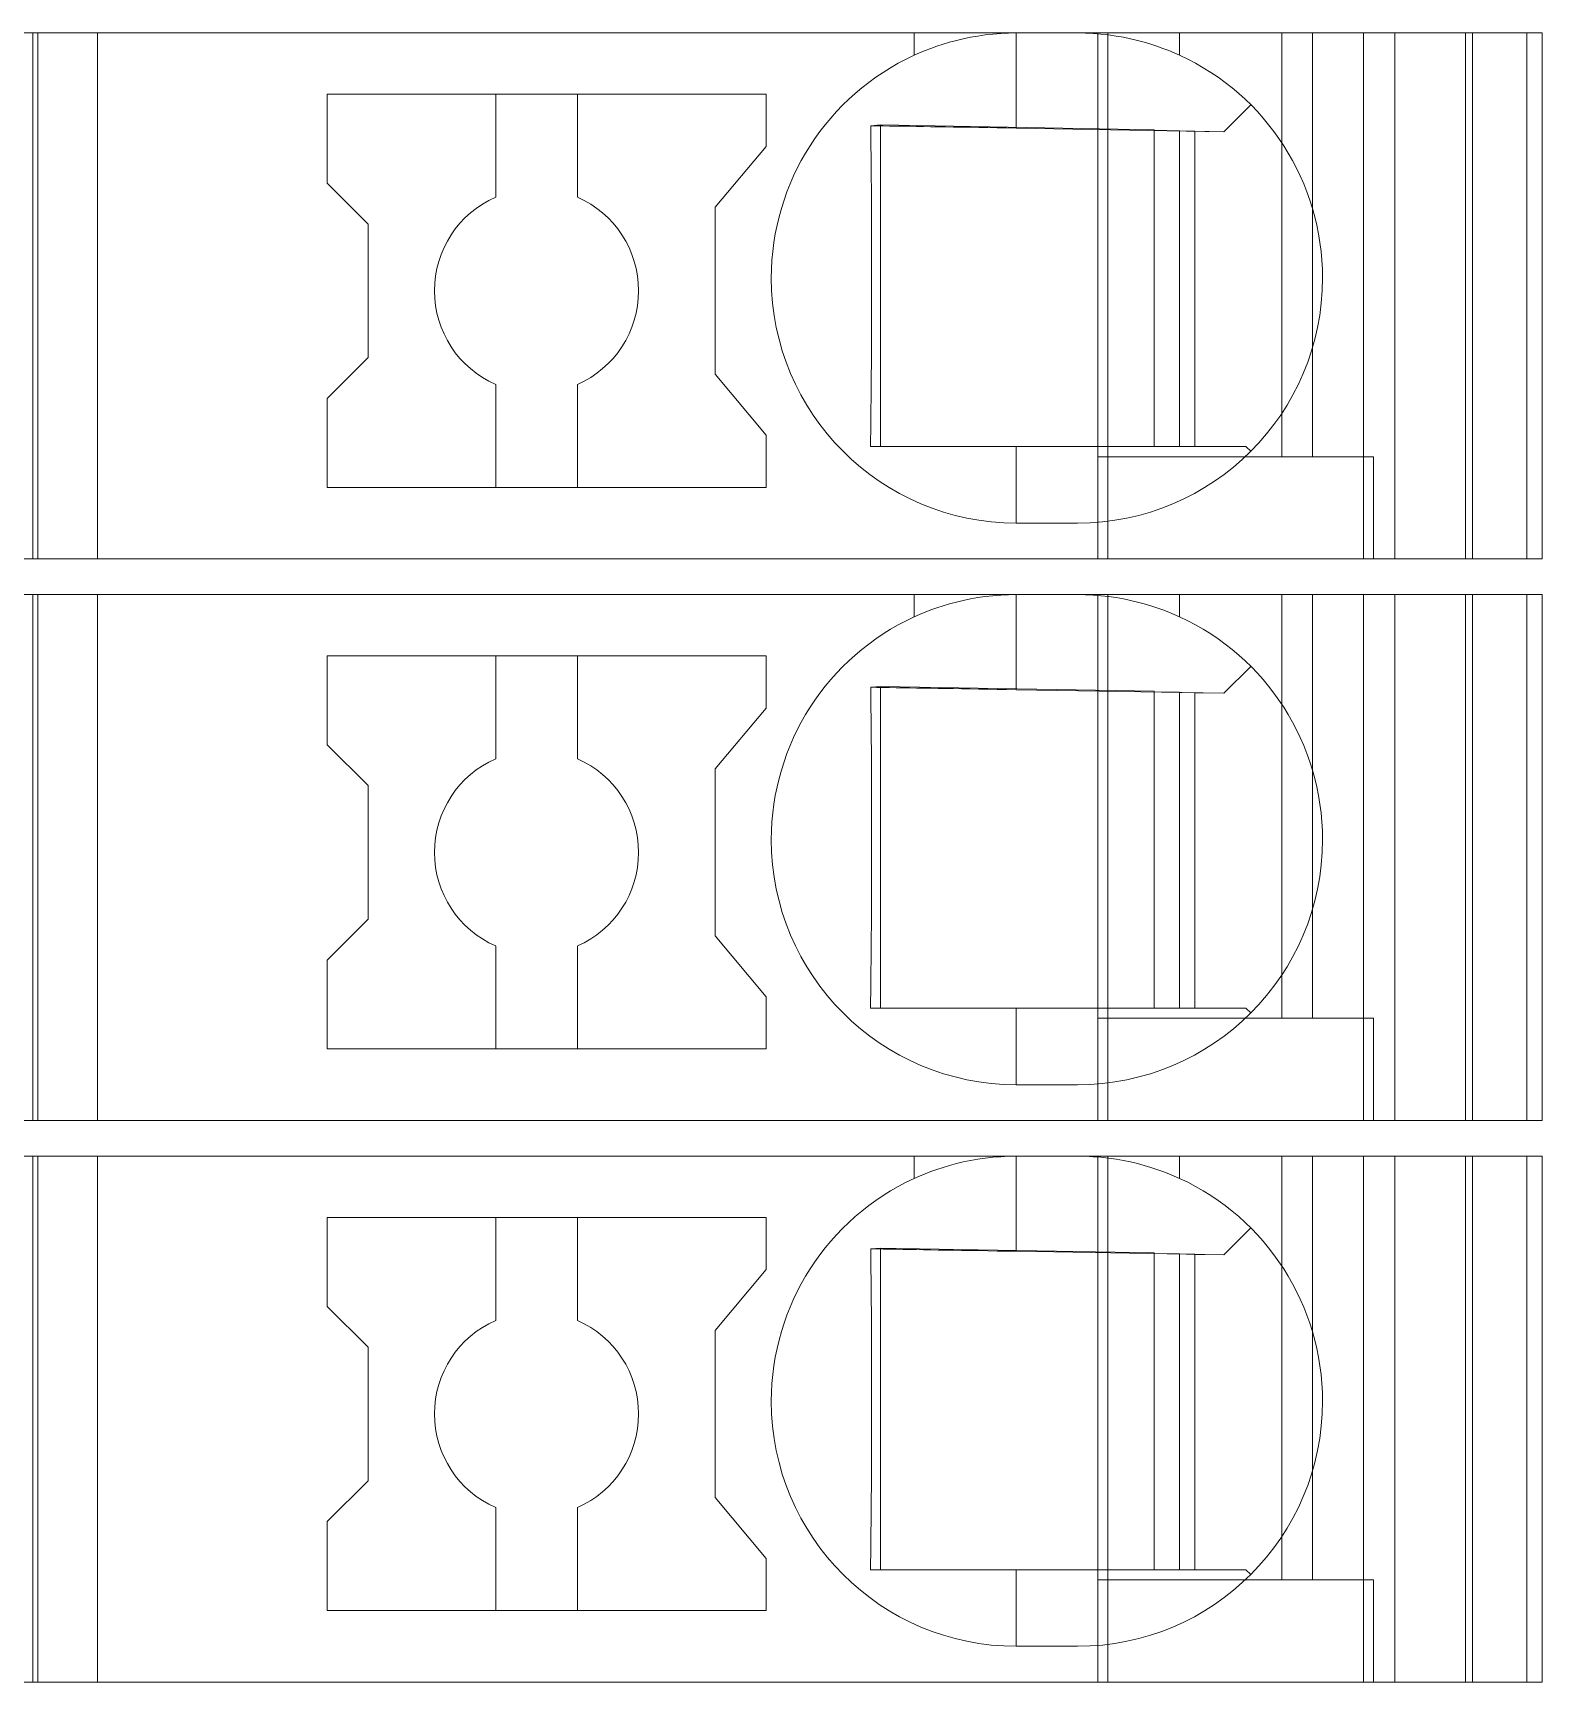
# Model space of a CAD drawing. Header units: millimetres. Extents: x 0 to 2100, y 0 to 1485.
# Drawn here: x 1260.37 to 1275.15, y 293.85 to 310 of the extents above; entities that cross this region are included whole.
import ezdxf
from ezdxf.enums import TextEntityAlignment as Align

# ---------------------------------------------------------------- set-up
doc = ezdxf.new("R2010")
doc.units = ezdxf.units.MM
for name, color, linetype, lineweight in [('EPLAN309', 5, 'Continuous', 5), ('EPLAN493', 5, 'Continuous', 5), ('MAIN-1', 7, 'Continuous', 5), ('MAIN-2', 7, 'Continuous', 5)]:
    doc.layers.add(name, color=color, linetype=linetype, lineweight=lineweight)
doc.styles.add('Tahoma', font='')
doc.styles.get('Tahoma').set_extended_font_data('Tahoma')

# ---------------------------------------------------------------- blocks, each defined once
blk = doc.blocks.new('EPLSYM_LibrarySPECIAL_Symbol12_Variant0_Placement8_79')
at = {"layer": 'EPLAN309', "lineweight": 13, "ltscale": 20}
blk.add_lwpolyline([(0, -5.15), (68.15, -5.15), (68.15, 0), (0, 0)], close=True, dxfattribs=at)
at = {"layer": 'EPLAN493', "color": 5, "style": 'Tahoma'}
blk.add_attdef('17_20450', text='', height=2.93475, dxfattribs=at).set_placement((0, -27.293475), align=Align.MIDDLE_RIGHT)
blk = doc.blocks.new('EPLSYM_LibrarySPECIAL_Symbol12_Variant0_Placement8_80')
at = {"layer": 'EPLAN309', "lineweight": 13, "ltscale": 20}
blk.add_lwpolyline([(0, -5.15), (68.15, -5.15), (68.15, 0), (0, 0)], close=True, dxfattribs=at)
at = {"layer": 'EPLAN493', "color": 5, "style": 'Tahoma'}
blk.add_attdef('17_20450', text='', height=2.93475, dxfattribs=at).set_placement((0, -27.293475), align=Align.MIDDLE_RIGHT)
blk = doc.blocks.new('EPLSYM_LibrarySPECIAL_Symbol12_Variant0_Placement8_81')
at = {"layer": 'EPLAN309', "lineweight": 13, "ltscale": 20}
blk.add_lwpolyline([(0, -5.15), (68.15, -5.15), (68.15, 0), (0, 0)], close=True, dxfattribs=at)
at = {"layer": 'EPLAN493', "color": 5, "style": 'Tahoma'}
blk.add_attdef('17_20450', text='', height=2.93475, dxfattribs=at).set_placement((0, -27.293475), align=Align.MIDDLE_RIGHT)

msp = doc.modelspace()

# ---------------------------------------------------------------- linework, layer by layer
at = {"layer": 'MAIN-1'}
for p, q in [((1261, 310), (1260.367, 310)), ((1260.367, 304.85), (1260.367, 310)), ((1261, 310), (1269, 310)), ((1261, 304.85), (1261, 310)), ((1269, 310), (1270, 310)), ((1269, 309.782), (1269, 310)), ((1269.413, 309.927), (1269.347, 309.909)), ((1269.481, 309.943), (1269.413, 309.927)), ((1269.551, 309.958), (1269.481, 309.943)), ((1269.622, 309.97), (1269.551, 309.958)), ((1269.696, 309.981), (1269.622, 309.97)), ((1269.771, 309.989), (1269.696, 309.981)), ((1269.847, 309.995), (1269.771, 309.989)), ((1269.923, 309.999), (1269.847, 309.995)), ((1270, 310), (1269.923, 309.999)), ((1270, 309.068), (1270, 310)), ((1270, 310), (1270.6, 310)), ((1270.6, 310), (1270.677, 309.999)), ((1271.6, 310), (1270.6, 310)), ((1270.677, 309.999), (1270.753, 309.995)), ((1270.753, 309.995), (1270.829, 309.989)), ((1270.829, 309.989), (1270.904, 309.981)), ((1270.904, 309.981), (1270.978, 309.97)), ((1270.978, 309.97), (1271.049, 309.958)), ((1271.049, 309.958), (1271.119, 309.943)), ((1271.119, 309.943), (1271.187, 309.927)), ((1271.187, 309.927), (1271.253, 309.909)), ((1271.6, 310), (1275, 310)), ((1271.6, 309.782), (1271.6, 310)), ((1275, 304.85), (1275, 310)), ((1269.052, 309.805), (1269, 309.782)), ((1269.106, 309.827), (1269.052, 309.805)), ((1269.163, 309.849), (1269.106, 309.827)), ((1269.222, 309.87), (1269.163, 309.849)), ((1269.283, 309.89), (1269.222, 309.87)), ((1269.347, 309.909), (1269.283, 309.89)), ((1271.253, 309.909), (1271.317, 309.89)), ((1271.317, 309.89), (1271.378, 309.87)), ((1271.378, 309.87), (1271.437, 309.849)), ((1271.437, 309.849), (1271.494, 309.827)), ((1271.494, 309.827), (1271.548, 309.805)), ((1271.548, 309.805), (1271.6, 309.782)), ((1263.25, 309.4), (1263.25, 308.529)), ((1263.25, 309.4), (1267.55, 309.4)), ((1264.9, 309.4), (1264.9, 308.392)), ((1265.7, 308.392), (1265.7, 309.4)), ((1267.55, 308.889), (1267.55, 309.4)), ((1272.033, 309.033), (1272.297, 309.297)), ((1268.574, 309.092), (1268.574, 309.022)), ((1268.635, 309.091), (1268.574, 309.092)), ((1268.574, 309.022), (1268.575, 308.95)), ((1268.575, 308.95), (1268.576, 308.877)), ((1268.696, 309.09), (1268.635, 309.091)), ((1268.671, 309.091), (1268.671, 305.95)), ((1268.759, 309.089), (1268.696, 309.09)), ((1268.822, 309.088), (1268.759, 309.089)), ((1268.887, 309.087), (1268.822, 309.088)), ((1268.953, 309.086), (1268.887, 309.087)), ((1269.021, 309.085), (1268.953, 309.086)), ((1269.09, 309.084), (1269.021, 309.085)), ((1269.16, 309.082), (1269.09, 309.084)), ((1269.233, 309.081), (1269.16, 309.082)), ((1269.307, 309.08), (1269.233, 309.081)), ((1269.385, 309.079), (1269.307, 309.08)), ((1269.464, 309.077), (1269.385, 309.079)), ((1269.547, 309.076), (1269.464, 309.077)), ((1269.632, 309.075), (1269.547, 309.076)), ((1269.72, 309.073), (1269.632, 309.075)), ((1269.812, 309.071), (1269.72, 309.073)), ((1269.905, 309.07), (1269.812, 309.071)), ((1270, 309.068), (1269.905, 309.07)), ((1270, 309.068), (1272.033, 309.033)), ((1271.35, 309.045), (1271.35, 305.95)), ((1271.6, 305.95), (1271.6, 309.04)), ((1271.75, 309.038), (1271.75, 305.95)), ((1267.05, 308.293), (1267.55, 308.889)), ((1268.576, 308.877), (1268.577, 308.803)), ((1268.577, 308.803), (1268.577, 308.727)), ((1268.577, 308.727), (1268.578, 308.649)), ((1268.578, 308.649), (1268.579, 308.57)), ((1263.65, 308.129), (1263.25, 308.529)), ((1268.579, 308.57), (1268.58, 308.488)), ((1268.58, 308.488), (1268.58, 308.404)), ((1268.58, 308.404), (1268.581, 308.317)), ((1268.581, 308.317), (1268.581, 308.226)), ((1267.05, 308.293), (1267.05, 306.657)), ((1268.581, 308.226), (1268.582, 308.132)), ((1263.65, 308.129), (1263.65, 306.821)), ((1268.582, 308.132), (1268.582, 308.034)), ((1268.582, 308.034), (1268.583, 307.931)), ((1268.583, 307.931), (1268.583, 307.824)), ((1268.583, 307.824), (1268.583, 307.713)), ((1268.583, 307.713), (1268.583, 307.6)), ((1268.583, 307.6), (1268.583, 307.479)), ((1268.583, 307.479), (1268.583, 307.361)), ((1268.583, 307.361), (1268.583, 307.247)), ((1268.583, 307.247), (1268.582, 307.138)), ((1268.582, 307.034), (1268.581, 306.934)), ((1268.582, 307.138), (1268.582, 307.034)), ((1268.581, 306.934), (1268.581, 306.839)), ((1263.65, 306.821), (1263.25, 306.421)), ((1268.58, 306.748), (1268.579, 306.659)), ((1268.581, 306.839), (1268.58, 306.748)), ((1264.9, 306.558), (1264.9, 305.55)), ((1265.7, 306.558), (1265.7, 305.55)), ((1267.05, 306.657), (1267.55, 306.061)), ((1268.579, 306.659), (1268.578, 306.573)), ((1268.578, 306.573), (1268.578, 306.49)), ((1263.25, 306.421), (1263.25, 305.55)), ((1268.577, 306.408), (1268.576, 306.329)), ((1268.578, 306.49), (1268.577, 306.408)), ((1268.575, 306.25), (1268.574, 306.174)), ((1268.576, 306.329), (1268.575, 306.25)), ((1267.55, 305.55), (1267.55, 306.061)), ((1268.574, 306.098), (1268.573, 306.024)), ((1268.574, 306.174), (1268.574, 306.098)), ((1268.573, 306.024), (1268.572, 305.95)), ((1268.572, 305.95), (1268.633, 305.95)), ((1268.633, 305.95), (1268.695, 305.95)), ((1268.695, 305.95), (1268.759, 305.95)), ((1268.759, 305.95), (1268.823, 305.95)), ((1268.823, 305.95), (1268.889, 305.95)), ((1268.889, 305.95), (1268.955, 305.95)), ((1268.955, 305.95), (1269.024, 305.95)), ((1269.024, 305.95), (1269.093, 305.95)), ((1269.093, 305.95), (1269.165, 305.95)), ((1269.165, 305.95), (1269.239, 305.95)), ((1269.239, 305.95), (1269.314, 305.95)), ((1269.314, 305.95), (1269.392, 305.95)), ((1269.392, 305.95), (1269.472, 305.95)), ((1269.472, 305.95), (1269.555, 305.95)), ((1269.555, 305.95), (1269.64, 305.95)), ((1269.64, 305.95), (1269.727, 305.95)), ((1269.727, 305.95), (1269.817, 305.95)), ((1269.817, 305.95), (1269.908, 305.95)), ((1269.908, 305.95), (1270, 305.95)), ((1270, 305.95), (1270, 305.2)), ((1270, 305.95), (1272.25, 305.95)), ((1272.297, 305.903), (1272.25, 305.95)), ((1267.55, 305.55), (1263.25, 305.55)), ((1270.6, 305.2), (1270, 305.2)), ((1261, 304.85), (1260.367, 304.85)), ((1261, 304.85), (1275, 304.85)), ((1273.5, 304.85), (1273.5, 304.85)), ((1261, 304.5), (1260.367, 304.5)), ((1260.367, 299.35), (1260.367, 304.5)), ((1261, 304.5), (1269, 304.5)), ((1261, 299.35), (1261, 304.5)), ((1269, 304.5), (1270, 304.5)), ((1269, 304.282), (1269, 304.5)), ((1269.481, 304.443), (1269.413, 304.427)), ((1269.551, 304.458), (1269.481, 304.443)), ((1269.622, 304.47), (1269.551, 304.458)), ((1269.696, 304.481), (1269.622, 304.47)), ((1269.771, 304.489), (1269.696, 304.481)), ((1269.847, 304.495), (1269.771, 304.489)), ((1269.923, 304.499), (1269.847, 304.495)), ((1270, 304.5), (1269.923, 304.499)), ((1270, 303.568), (1270, 304.5)), ((1270, 304.5), (1270.6, 304.5)), ((1270.6, 304.5), (1270.677, 304.499)), ((1271.6, 304.5), (1270.6, 304.5)), ((1270.677, 304.499), (1270.753, 304.495)), ((1270.753, 304.495), (1270.829, 304.489)), ((1270.829, 304.489), (1270.904, 304.481)), ((1270.904, 304.481), (1270.978, 304.47)), ((1270.978, 304.47), (1271.049, 304.458)), ((1271.049, 304.458), (1271.119, 304.443)), ((1271.119, 304.443), (1271.187, 304.427)), ((1271.6, 304.5), (1275, 304.5)), ((1271.6, 304.282), (1271.6, 304.5)), ((1275, 299.35), (1275, 304.5)), ((1269.052, 304.305), (1269, 304.282)), ((1269.106, 304.327), (1269.052, 304.305)), ((1269.163, 304.349), (1269.106, 304.327)), ((1269.222, 304.37), (1269.163, 304.349)), ((1269.283, 304.39), (1269.222, 304.37)), ((1269.347, 304.409), (1269.283, 304.39)), ((1269.413, 304.427), (1269.347, 304.409)), ((1271.187, 304.427), (1271.253, 304.409)), ((1271.253, 304.409), (1271.317, 304.39)), ((1271.317, 304.39), (1271.378, 304.37)), ((1271.378, 304.37), (1271.437, 304.349)), ((1271.437, 304.349), (1271.494, 304.327)), ((1271.494, 304.327), (1271.548, 304.305)), ((1271.548, 304.305), (1271.6, 304.282)), ((1263.25, 303.9), (1263.25, 303.029)), ((1263.25, 303.9), (1267.55, 303.9)), ((1264.9, 303.9), (1264.9, 302.892)), ((1265.7, 302.892), (1265.7, 303.9)), ((1267.55, 303.389), (1267.55, 303.9)), ((1272.033, 303.533), (1272.297, 303.797)), ((1268.574, 303.592), (1268.574, 303.522)), ((1268.635, 303.591), (1268.574, 303.592)), ((1268.574, 303.522), (1268.575, 303.45)), ((1268.696, 303.59), (1268.635, 303.591)), ((1268.671, 303.591), (1268.671, 300.45)), ((1268.759, 303.589), (1268.696, 303.59)), ((1268.822, 303.588), (1268.759, 303.589)), ((1268.887, 303.587), (1268.822, 303.588)), ((1268.953, 303.586), (1268.887, 303.587)), ((1269.021, 303.585), (1268.953, 303.586)), ((1269.09, 303.584), (1269.021, 303.585)), ((1269.16, 303.582), (1269.09, 303.584)), ((1269.233, 303.581), (1269.16, 303.582)), ((1269.307, 303.58), (1269.233, 303.581)), ((1269.385, 303.579), (1269.307, 303.58)), ((1269.464, 303.577), (1269.385, 303.579)), ((1269.547, 303.576), (1269.464, 303.577)), ((1269.632, 303.575), (1269.547, 303.576)), ((1269.72, 303.573), (1269.632, 303.575)), ((1269.812, 303.571), (1269.72, 303.573)), ((1269.905, 303.57), (1269.812, 303.571)), ((1270, 303.568), (1269.905, 303.57)), ((1270, 303.568), (1272.033, 303.533)), ((1271.35, 303.545), (1271.35, 300.45)), ((1271.6, 300.45), (1271.6, 303.54)), ((1271.75, 303.538), (1271.75, 300.45)), ((1267.05, 302.793), (1267.55, 303.389)), ((1268.575, 303.45), (1268.576, 303.377)), ((1268.576, 303.377), (1268.577, 303.303)), ((1268.577, 303.303), (1268.577, 303.227)), ((1268.577, 303.227), (1268.578, 303.149)), ((1268.578, 303.149), (1268.579, 303.07)), ((1263.65, 302.629), (1263.25, 303.029)), ((1268.579, 303.07), (1268.58, 302.988)), ((1268.58, 302.988), (1268.58, 302.904)), ((1268.58, 302.904), (1268.581, 302.817)), ((1268.581, 302.817), (1268.581, 302.726)), ((1267.05, 302.793), (1267.05, 301.157)), ((1268.581, 302.726), (1268.582, 302.632)), ((1263.65, 302.629), (1263.65, 301.321)), ((1268.582, 302.632), (1268.582, 302.534)), ((1268.582, 302.534), (1268.583, 302.431)), ((1268.583, 302.431), (1268.583, 302.324)), ((1268.583, 302.324), (1268.583, 302.213)), ((1268.583, 302.213), (1268.583, 302.1)), ((1268.583, 302.1), (1268.583, 301.979)), ((1268.583, 301.979), (1268.583, 301.861)), ((1268.583, 301.861), (1268.583, 301.747)), ((1268.583, 301.747), (1268.582, 301.638)), ((1268.582, 301.534), (1268.581, 301.434)), ((1268.582, 301.638), (1268.582, 301.534)), ((1268.581, 301.434), (1268.581, 301.339)), ((1263.65, 301.321), (1263.25, 300.921)), ((1268.58, 301.248), (1268.579, 301.159)), ((1268.581, 301.339), (1268.58, 301.248)), ((1264.9, 301.058), (1264.9, 300.05)), ((1265.7, 301.058), (1265.7, 300.05)), ((1267.05, 301.157), (1267.55, 300.561)), ((1268.579, 301.159), (1268.578, 301.073)), ((1268.578, 301.073), (1268.578, 300.99)), ((1263.25, 300.921), (1263.25, 300.05)), ((1268.577, 300.908), (1268.576, 300.829)), ((1268.578, 300.99), (1268.577, 300.908)), ((1268.575, 300.75), (1268.574, 300.674)), ((1268.576, 300.829), (1268.575, 300.75)), ((1267.55, 300.05), (1267.55, 300.561)), ((1268.574, 300.598), (1268.573, 300.524)), ((1268.574, 300.674), (1268.574, 300.598)), ((1268.573, 300.524), (1268.572, 300.45)), ((1268.572, 300.45), (1268.633, 300.45)), ((1268.633, 300.45), (1268.695, 300.45)), ((1268.695, 300.45), (1268.759, 300.45)), ((1268.759, 300.45), (1268.823, 300.45)), ((1268.823, 300.45), (1268.889, 300.45)), ((1268.889, 300.45), (1268.955, 300.45)), ((1268.955, 300.45), (1269.024, 300.45)), ((1269.024, 300.45), (1269.093, 300.45)), ((1269.093, 300.45), (1269.165, 300.45)), ((1269.165, 300.45), (1269.239, 300.45)), ((1269.239, 300.45), (1269.314, 300.45)), ((1269.314, 300.45), (1269.392, 300.45)), ((1269.392, 300.45), (1269.472, 300.45)), ((1269.472, 300.45), (1269.555, 300.45)), ((1269.555, 300.45), (1269.64, 300.45)), ((1269.64, 300.45), (1269.727, 300.45)), ((1269.727, 300.45), (1269.817, 300.45)), ((1269.817, 300.45), (1269.908, 300.45)), ((1269.908, 300.45), (1270, 300.45)), ((1270, 300.45), (1270, 299.7)), ((1270, 300.45), (1272.25, 300.45)), ((1272.297, 300.403), (1272.25, 300.45)), ((1267.55, 300.05), (1263.25, 300.05)), ((1270.6, 299.7), (1270, 299.7)), ((1261, 299.35), (1260.367, 299.35)), ((1261, 299.35), (1275, 299.35)), ((1273.5, 299.35), (1273.5, 299.35)), ((1261, 299), (1260.367, 299)), ((1260.367, 293.85), (1260.367, 299)), ((1261, 299), (1269, 299)), ((1261, 293.85), (1261, 299)), ((1269, 299), (1270, 299)), ((1269, 298.782), (1269, 299)), ((1269.481, 298.943), (1269.413, 298.927)), ((1269.551, 298.958), (1269.481, 298.943)), ((1269.622, 298.97), (1269.551, 298.958)), ((1269.696, 298.981), (1269.622, 298.97)), ((1269.771, 298.989), (1269.696, 298.981)), ((1269.847, 298.995), (1269.771, 298.989)), ((1269.923, 298.999), (1269.847, 298.995)), ((1270, 299), (1269.923, 298.999)), ((1270, 298.068), (1270, 299)), ((1270, 299), (1270.6, 299)), ((1270.6, 299), (1270.677, 298.999)), ((1271.6, 299), (1270.6, 299)), ((1270.677, 298.999), (1270.753, 298.995)), ((1270.753, 298.995), (1270.829, 298.989)), ((1270.829, 298.989), (1270.904, 298.981)), ((1270.904, 298.981), (1270.978, 298.97)), ((1270.978, 298.97), (1271.049, 298.958)), ((1271.049, 298.958), (1271.119, 298.943)), ((1271.119, 298.943), (1271.187, 298.927)), ((1271.6, 299), (1275, 299)), ((1271.6, 298.782), (1271.6, 299)), ((1275, 293.85), (1275, 299)), ((1269.052, 298.805), (1269, 298.782)), ((1269.106, 298.827), (1269.052, 298.805)), ((1269.163, 298.849), (1269.106, 298.827)), ((1269.222, 298.87), (1269.163, 298.849)), ((1269.283, 298.89), (1269.222, 298.87)), ((1269.347, 298.909), (1269.283, 298.89)), ((1269.413, 298.927), (1269.347, 298.909)), ((1271.187, 298.927), (1271.253, 298.909)), ((1271.253, 298.909), (1271.317, 298.89)), ((1271.317, 298.89), (1271.378, 298.87)), ((1271.378, 298.87), (1271.437, 298.849)), ((1271.437, 298.849), (1271.494, 298.827)), ((1271.494, 298.827), (1271.548, 298.805)), ((1271.548, 298.805), (1271.6, 298.782)), ((1263.25, 298.4), (1263.25, 297.529)), ((1263.25, 298.4), (1267.55, 298.4)), ((1264.9, 298.4), (1264.9, 297.392)), ((1265.7, 297.392), (1265.7, 298.4)), ((1267.55, 297.889), (1267.55, 298.4)), ((1272.033, 298.033), (1272.297, 298.297)), ((1268.574, 298.092), (1268.574, 298.022)), ((1268.635, 298.091), (1268.574, 298.092)), ((1268.574, 298.022), (1268.575, 297.95)), ((1268.696, 298.09), (1268.635, 298.091)), ((1268.671, 298.091), (1268.671, 294.95)), ((1268.759, 298.089), (1268.696, 298.09)), ((1268.822, 298.088), (1268.759, 298.089)), ((1268.887, 298.087), (1268.822, 298.088)), ((1268.953, 298.086), (1268.887, 298.087)), ((1269.021, 298.085), (1268.953, 298.086)), ((1269.09, 298.084), (1269.021, 298.085)), ((1269.16, 298.082), (1269.09, 298.084)), ((1269.233, 298.081), (1269.16, 298.082)), ((1269.307, 298.08), (1269.233, 298.081)), ((1269.385, 298.079), (1269.307, 298.08)), ((1269.464, 298.077), (1269.385, 298.079)), ((1269.547, 298.076), (1269.464, 298.077)), ((1269.632, 298.075), (1269.547, 298.076)), ((1269.72, 298.073), (1269.632, 298.075)), ((1269.812, 298.071), (1269.72, 298.073)), ((1269.905, 298.07), (1269.812, 298.071)), ((1270, 298.068), (1269.905, 298.07)), ((1270, 298.068), (1272.033, 298.033)), ((1271.35, 298.045), (1271.35, 294.95)), ((1271.6, 294.95), (1271.6, 298.04)), ((1271.75, 298.038), (1271.75, 294.95)), ((1267.05, 297.293), (1267.55, 297.889)), ((1268.575, 297.95), (1268.576, 297.877)), ((1268.576, 297.877), (1268.577, 297.803)), ((1268.577, 297.803), (1268.577, 297.727)), ((1268.577, 297.727), (1268.578, 297.649)), ((1268.578, 297.649), (1268.579, 297.57)), ((1263.65, 297.129), (1263.25, 297.529)), ((1268.579, 297.57), (1268.58, 297.488)), ((1268.58, 297.488), (1268.58, 297.404)), ((1268.58, 297.404), (1268.581, 297.317)), ((1267.05, 297.293), (1267.05, 295.657)), ((1268.581, 297.317), (1268.581, 297.226)), ((1268.581, 297.226), (1268.582, 297.132)), ((1263.65, 297.129), (1263.65, 295.821)), ((1268.582, 297.132), (1268.582, 297.034)), ((1268.582, 297.034), (1268.583, 296.931)), ((1268.583, 296.931), (1268.583, 296.824)), ((1268.583, 296.824), (1268.583, 296.713)), ((1268.583, 296.713), (1268.583, 296.6)), ((1268.583, 296.6), (1268.583, 296.479)), ((1268.583, 296.479), (1268.583, 296.361)), ((1268.583, 296.361), (1268.583, 296.247)), ((1268.583, 296.247), (1268.582, 296.138)), ((1268.582, 296.034), (1268.581, 295.934)), ((1268.582, 296.138), (1268.582, 296.034)), ((1268.581, 295.934), (1268.581, 295.839)), ((1263.65, 295.821), (1263.25, 295.421)), ((1268.58, 295.748), (1268.579, 295.659)), ((1268.581, 295.839), (1268.58, 295.748)), ((1264.9, 295.558), (1264.9, 294.55)), ((1265.7, 295.558), (1265.7, 294.55)), ((1267.05, 295.657), (1267.55, 295.061)), ((1268.579, 295.659), (1268.578, 295.573)), ((1268.578, 295.573), (1268.578, 295.49)), ((1263.25, 295.421), (1263.25, 294.55)), ((1268.577, 295.408), (1268.576, 295.329)), ((1268.578, 295.49), (1268.577, 295.408)), ((1268.575, 295.25), (1268.574, 295.174)), ((1268.576, 295.329), (1268.575, 295.25)), ((1267.55, 294.55), (1267.55, 295.061)), ((1268.574, 295.098), (1268.573, 295.024)), ((1268.574, 295.174), (1268.574, 295.098)), ((1268.573, 295.024), (1268.572, 294.95)), ((1268.572, 294.95), (1268.633, 294.95)), ((1268.633, 294.95), (1268.695, 294.95)), ((1268.695, 294.95), (1268.759, 294.95)), ((1268.759, 294.95), (1268.823, 294.95)), ((1268.823, 294.95), (1268.889, 294.95)), ((1268.889, 294.95), (1268.955, 294.95)), ((1268.955, 294.95), (1269.024, 294.95)), ((1269.024, 294.95), (1269.093, 294.95)), ((1269.093, 294.95), (1269.165, 294.95)), ((1269.165, 294.95), (1269.239, 294.95)), ((1269.239, 294.95), (1269.314, 294.95)), ((1269.314, 294.95), (1269.392, 294.95)), ((1269.392, 294.95), (1269.472, 294.95)), ((1269.472, 294.95), (1269.555, 294.95)), ((1269.555, 294.95), (1269.64, 294.95)), ((1269.64, 294.95), (1269.727, 294.95)), ((1269.727, 294.95), (1269.817, 294.95)), ((1269.817, 294.95), (1269.908, 294.95)), ((1269.908, 294.95), (1270, 294.95)), ((1270, 294.95), (1270, 294.2)), ((1270, 294.95), (1272.25, 294.95)), ((1272.297, 294.903), (1272.25, 294.95)), ((1267.55, 294.55), (1263.25, 294.55)), ((1270.6, 294.2), (1270, 294.2)), ((1261, 293.85), (1260.367, 293.85)), ((1261, 293.85), (1275, 293.85)), ((1273.5, 293.85), (1273.5, 293.85))]:
    msp.add_line(p, q, dxfattribs=at)
for centre, radius, start, end in [((1270, 307.6), 2.4, 114.6244, 180), ((1270.6, 307.6), 2.4, 0, 65.3756), ((1265.3, 307.475), 1, 113.5782, 180), ((1265.3, 307.475), 1, 0, 66.4218), ((1270, 307.6), 2.4, 180, 270), ((1270.6, 307.6), 2.4, 270, 0), ((1265.3, 307.475), 1, 180, 246.4218), ((1265.3, 307.475), 1, 293.5782, 0), ((1270, 302.1), 2.4, 114.6244, 180), ((1270.6, 302.1), 2.4, 0, 65.3756), ((1265.3, 301.975), 1, 113.5782, 180), ((1265.3, 301.975), 1, 0, 66.4218), ((1270, 302.1), 2.4, 180, 270), ((1270.6, 302.1), 2.4, 270, 0), ((1265.3, 301.975), 1, 180, 246.4218), ((1265.3, 301.975), 1, 293.5782, 0), ((1270, 296.6), 2.4, 114.6244, 180), ((1270.6, 296.6), 2.4, 0, 65.3756), ((1265.3, 296.475), 1, 113.5782, 180), ((1265.3, 296.475), 1, 0, 66.4218), ((1270, 296.6), 2.4, 180, 270), ((1270.6, 296.6), 2.4, 270, 0), ((1265.3, 296.475), 1, 180, 246.4218), ((1265.3, 296.475), 1, 293.5782, 0)]:
    msp.add_arc(centre, radius, start, end, dxfattribs=at)
at = {"layer": 'MAIN-2'}
for p, q in [((1260.414, 310), (1260.414, 304.85)), ((1270.8, 310), (1270.8, 304.85)), ((1270.898, 310), (1270.898, 304.85)), ((1272.6, 310), (1272.6, 305.85)), ((1272.9, 305.85), (1272.9, 310)), ((1273.4, 310), (1273.4, 304.85)), ((1273.709, 304.85), (1273.709, 310)), ((1274.4, 304.85), (1274.4, 310)), ((1274.47, 310), (1274.47, 304.85)), ((1268.671, 309.1), (1268.574, 309.092)), ((1268.671, 309.1), (1268.671, 309.091)), ((1271.35, 309.053), (1268.671, 309.1)), ((1271.35, 309.048), (1271.35, 309.053)), ((1271.6, 309.043), (1271.35, 309.048)), ((1271.35, 309.048), (1271.35, 309.045)), ((1271.6, 309.043), (1271.6, 309.042)), ((1271.75, 309.039), (1271.6, 309.042)), ((1271.6, 309.04), (1271.6, 309.042)), ((1271.75, 309.038), (1271.75, 309.039)), ((1271.75, 309.038), (1272.033, 309.033)), ((1271.75, 309.038), (1271.75, 309.038)), ((1271.35, 305.95), (1271.35, 305.95)), ((1271.6, 305.95), (1271.6, 305.95)), ((1272.297, 305.903), (1272.297, 305.903)), ((1270.8, 305.85), (1273.5, 305.85)), ((1273.5, 304.85), (1273.5, 305.85)), ((1260.414, 304.5), (1260.414, 299.35)), ((1270.8, 304.5), (1270.8, 299.35)), ((1270.898, 304.5), (1270.898, 299.35)), ((1272.6, 304.5), (1272.6, 300.35)), ((1272.9, 300.35), (1272.9, 304.5)), ((1273.4, 304.5), (1273.4, 299.35)), ((1273.709, 299.35), (1273.709, 304.5)), ((1274.4, 299.35), (1274.4, 304.5)), ((1274.47, 304.5), (1274.47, 299.35)), ((1268.671, 303.6), (1268.574, 303.592)), ((1268.671, 303.6), (1268.671, 303.591)), ((1271.35, 303.553), (1268.671, 303.6)), ((1271.35, 303.548), (1271.35, 303.553)), ((1271.6, 303.543), (1271.35, 303.548)), ((1271.35, 303.548), (1271.35, 303.545)), ((1271.6, 303.543), (1271.6, 303.542)), ((1271.75, 303.539), (1271.6, 303.542)), ((1271.6, 303.54), (1271.6, 303.542)), ((1271.75, 303.538), (1271.75, 303.539)), ((1271.75, 303.538), (1272.033, 303.533)), ((1271.75, 303.538), (1271.75, 303.538)), ((1271.35, 300.45), (1271.35, 300.45)), ((1271.6, 300.45), (1271.6, 300.45)), ((1272.297, 300.403), (1272.297, 300.403)), ((1270.8, 300.35), (1273.5, 300.35)), ((1273.5, 299.35), (1273.5, 300.35)), ((1260.414, 299), (1260.414, 293.85)), ((1270.8, 299), (1270.8, 293.85)), ((1270.898, 299), (1270.898, 293.85)), ((1272.6, 299), (1272.6, 294.85)), ((1272.9, 294.85), (1272.9, 299)), ((1273.4, 299), (1273.4, 293.85)), ((1273.709, 293.85), (1273.709, 299)), ((1274.4, 293.85), (1274.4, 299)), ((1274.47, 299), (1274.47, 293.85)), ((1268.671, 298.1), (1268.574, 298.092)), ((1268.671, 298.1), (1268.671, 298.091)), ((1271.35, 298.053), (1268.671, 298.1)), ((1271.35, 298.048), (1271.35, 298.053)), ((1271.6, 298.043), (1271.35, 298.048)), ((1271.35, 298.048), (1271.35, 298.045)), ((1271.6, 298.043), (1271.6, 298.042)), ((1271.75, 298.039), (1271.6, 298.042)), ((1271.6, 298.04), (1271.6, 298.042)), ((1271.75, 298.038), (1271.75, 298.039)), ((1271.75, 298.038), (1272.033, 298.033)), ((1271.75, 298.038), (1271.75, 298.038)), ((1271.35, 294.95), (1271.35, 294.95)), ((1271.6, 294.95), (1271.6, 294.95)), ((1272.297, 294.903), (1272.297, 294.903)), ((1270.8, 294.85), (1273.5, 294.85)), ((1273.5, 293.85), (1273.5, 294.85))]:
    msp.add_line(p, q, dxfattribs=at)

# ---------------------------------------------------------------- block references
for name, p in [('EPLSYM_LibrarySPECIAL_Symbol12_Variant0_Placement8_79', (1207, 310)), ('EPLSYM_LibrarySPECIAL_Symbol12_Variant0_Placement8_80', (1207, 304.5)), ('EPLSYM_LibrarySPECIAL_Symbol12_Variant0_Placement8_81', (1207, 299))]:
    msp.add_blockref(name, p)

doc.saveas('drawing.dxf')
